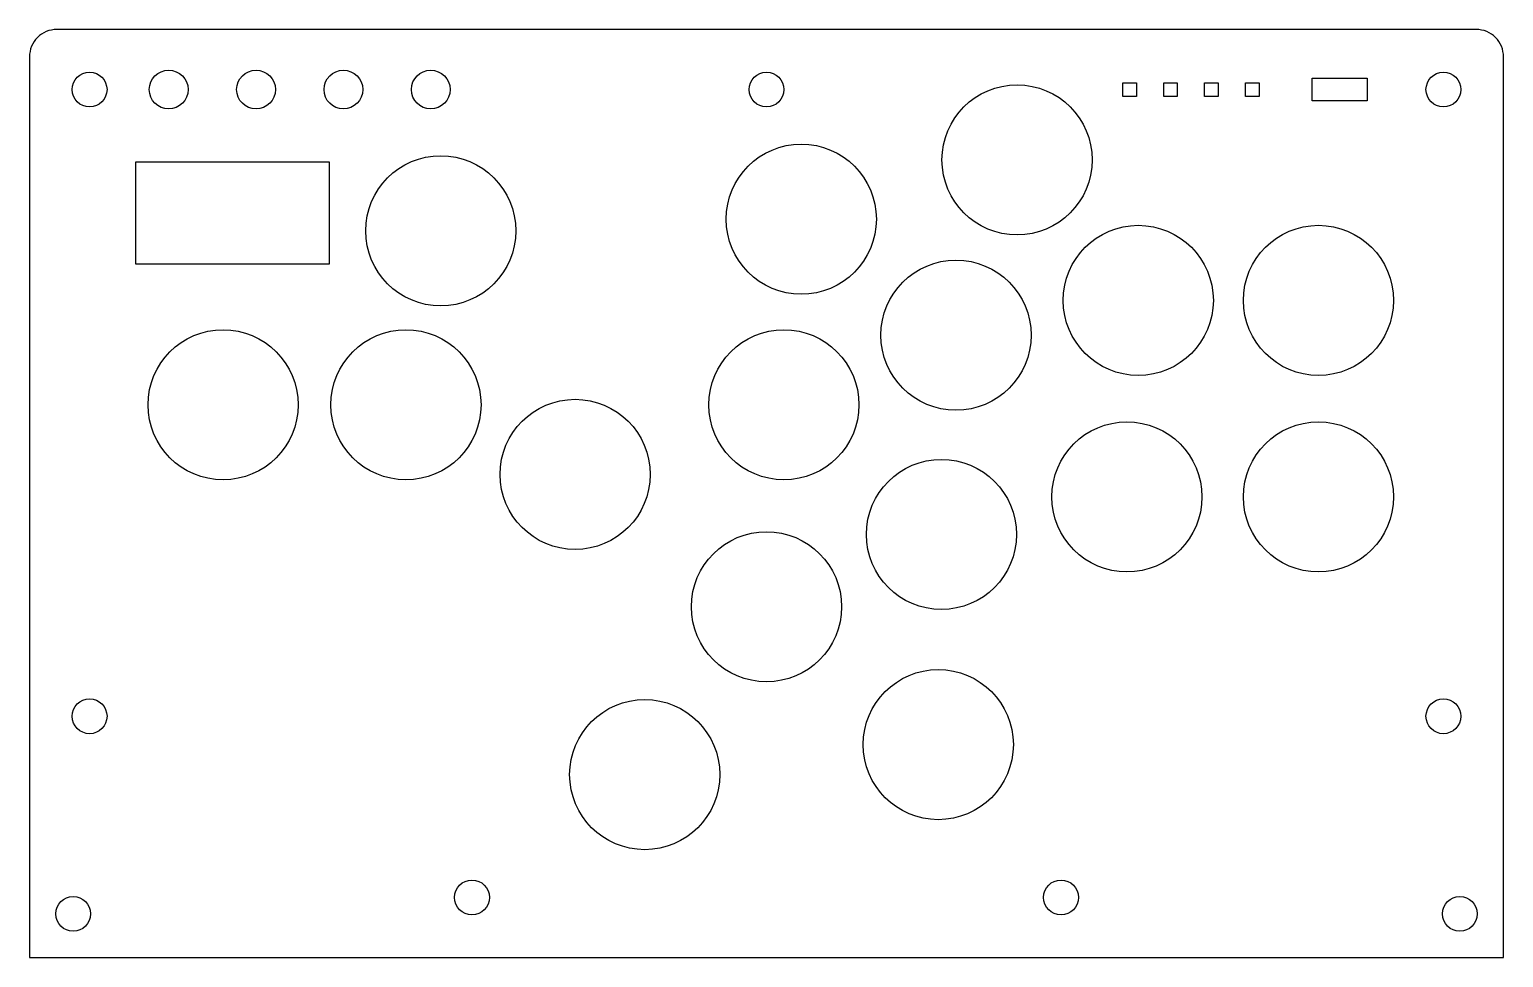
# Model space of a CAD drawing. Header units: millimetres. Extents: x 0 to 270, y 30 to 200.
import ezdxf

# ---------------------------------------------------------------- set-up
doc = ezdxf.new("R2010")
doc.units = ezdxf.units.MM
doc.layers.get('0').update_dxf_attribs({"linetype": 'CONTINUOUS'})

msp = doc.modelspace()

# ---------------------------------------------------------------- linework, layer by layer
msp.add_lwpolyline([(270, 30), (270, 195, 0.414214), (265, 200), (5, 200, 0.414214), (0, 195), (0, 30)], format="xyb", close=True)
for points in [[(202.75, 187.75), (200.25, 187.75), (200.25, 190.25), (202.75, 190.25)], [(210.25, 187.75), (207.75, 187.75), (207.75, 190.25), (210.25, 190.25)], [(217.75, 187.75), (215.25, 187.75), (215.25, 190.25), (217.75, 190.25)], [(225.25, 187.75), (222.75, 187.75), (222.75, 190.25), (225.25, 190.25)], [(245.05, 186.9), (234.95, 186.9), (234.95, 191.1), (245.05, 191.1)], [(19.5, 175.75), (54.9, 175.75), (54.9, 157), (19.5, 157)]]:
    msp.add_lwpolyline(points, close=True)
for centre, radius in [((11, 189), 3.2), ((25.5, 189), 3.55), ((41.5, 189), 3.55), ((57.5, 189), 3.55), ((73.5, 189), 3.55), ((135, 189), 3.2), ((259, 189), 3.2), ((180.89, 176.11), 13.75), ((141.37, 165.25), 13.75), ((75.33, 163.12), 13.75), ((203.1, 150.38), 13.75), ((236.1, 150.38), 13.75), ((169.71, 144), 13.75), ((35.46, 131.25), 13.75), ((68.96, 131.25), 13.75), ((138.19, 131.25), 13.75), ((99.94, 118.5), 13.75), ((201.02, 114.38), 13.75), ((236.1, 114.38), 13.75), ((167.04, 107.5), 13.75), ((135, 94.25), 13.75), ((166.47, 69), 13.75), ((11, 74.2), 3.2), ((112.69, 63.5), 13.75), ((259, 74.2), 3.2), ((81.05, 41), 3.2), ((188.95, 41), 3.2), ((8, 38), 3.2), ((262, 38), 3.2)]:
    msp.add_circle(centre, radius)

doc.saveas('drawing.dxf')
